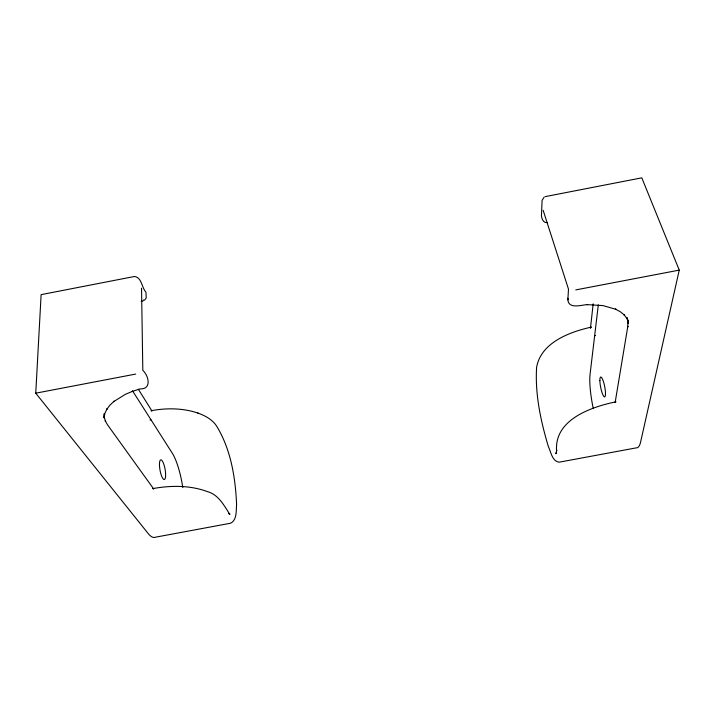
<?xml version="1.0" encoding="UTF-8"?>
<svg xmlns="http://www.w3.org/2000/svg" width="715" height="715" viewBox="0 0 715 715"><rect width="100%" height="100%" fill="white"/><g stroke="black" fill="none" stroke-linecap="round" stroke-linejoin="round"><path stroke-width="1.07" d="M141.472 289.7L141.534 288.199L142.821 370.334C148.657 375.688 152.072 389.371 140.104 388.906L132.06 391.463M197.778 413.02C205.554 415.746 213.428 420.098 217.512 427.57C231.115 450.754 235.45 478.112 236.594 504.593C236.004 510.653 237.166 520.046 230.552 523.237L155.611 537.162A47.351 13.076 80.3 0 1 148.157 533.506L35.75 393.187L41.121 294.643L134.483 276.482C141.731 277.17 141.776 287.948 145.967 292.212L146.209 297.967L144.582 300.229M567.916 298.942L568.488 289.137L543.141 210.282M593.173 303.83L590.465 328.23L590.903 327.282M598.321 304.831L590.063 374.347A38.181 7.481 78.6 0 0 593.253 408.542M615.132 402.536L627.841 326.228L627.716 327.13L627.985 322.385L628.154 323.305L627.153 317.862L628.369 321.723L626.438 317.54L626.903 318.372L623.873 314.564L624.561 315.199L620.441 311.847L615.311 309.032L616.098 309.372L602.995 305.591L587.078 304.626L587.551 304.599C580.893 304.947 567.451 309.863 567.817 298.235M545.322 196.598L641.802 177.838L679.25 270.118L640.631 441.933A48.093 10.779 78.5 0 1 636.189 447.876L559.255 462.167C552.105 461.533 550.872 451.585 548.333 446.5C540.719 420.894 534.918 394.135 536.616 367.269C541.049 342.449 569.766 331.876 591.439 327.095M556.422 452.899L556.038 453.703L556.726 450.021L556.583 450.843C554.223 419.517 591.314 406.933 615.999 401.794L615.463 402.062M544.249 197.018L542.086 200.361L541.452 215.537C541.63 218.727 543.328 223.169 547.243 222.642M555.752 453.265L556.502 452.765M132.588 391.302L125.357 394.34L113.542 401.705L114.159 401.151L109.815 405.271L106.58 409.615L107.018 408.801L104.944 413.243L104.015 417.73L104.202 413.699L104.417 418.15L104.283 417.229L105.614 421.573L105.194 420.76L107.616 424.942L153.698 488.997L152.751 488.604C170.697 485.378 189.761 485.127 207.073 491.5C218.611 494.548 223.858 505.362 229.881 514.389L228.496 513.379M141.186 301.346L143.179 300.872M594.639 335.719L595.658 335.487M35.75 393.187L135.644 374.079M575.772 289.906L679.25 270.118M150.034 420L151.044 419.848M228.818 513.638L229.703 513.593M198.243 413.163C183.112 407.997 166.666 407.818 151.053 410.741L151.955 410.982L138.344 389.246M132.57 390.899L172.226 453.087A37.654 9.375 80.2 0 1 182.79 487.576M567.951 299.165L568.05 299.844M143.769 299.96A1.09 0.795 -29.6 0 1 143.501 300.059M159.463 464.714A10.001 2.574 79.9 0 0 164.155 479.55A10.001 2.574 79.9 0 0 164.003 464.804A10.001 2.574 79.9 0 0 159.463 464.714M599.867 380.594A10.153 2.056 78.8 0 0 604.202 396.78A10.153 2.056 78.8 0 0 603.996 383.517A10.153 2.056 78.8 0 0 599.867 380.594"/></g></svg>
